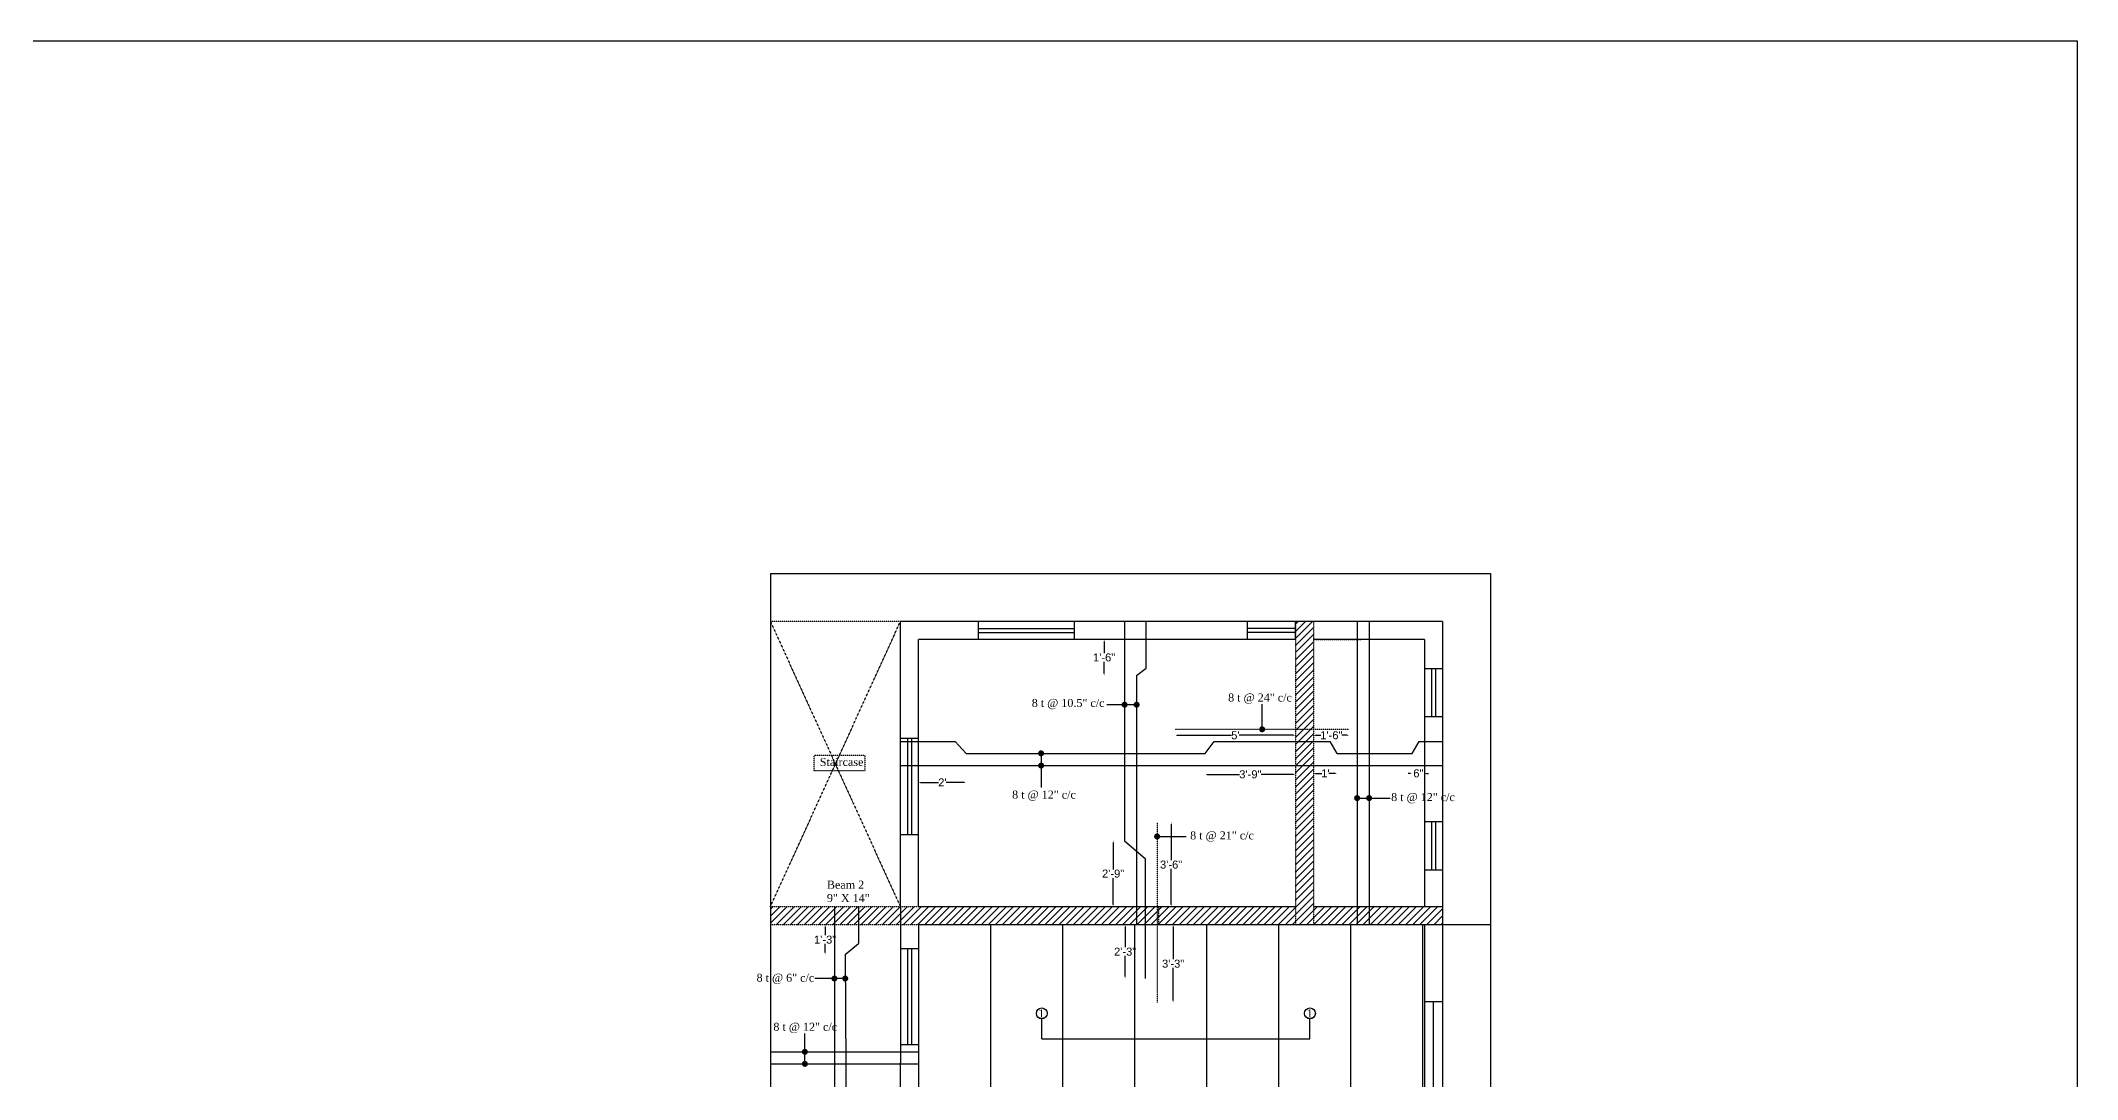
# Model space of a CAD drawing. Header units: inches. Extents: x 3138 to 9973, y -1757 to -151.
# Drawn here: x 7178 to 8196, y -1241 to -722 of the extents above; entities that cross this region are included whole.
import ezdxf

# ---------------------------------------------------------------- set-up
doc = ezdxf.new("R2010")
doc.units = ezdxf.units.IN
doc.header["$LTSCALE"] = 0.1
doc.header["$MEASUREMENT"] = 0
doc.linetypes.add('DASHED', pattern=[0.75, 0.5, -0.25])
doc.linetypes.add('DASHED2', pattern=[0.375, 0.25, -0.125])
for name, color, linetype in [('MH - Beam and slab layout', 7, 'Continuous'), ('MH - Beams', 3, 'DASHED2'), ('MH - Slab reinforcement', 3, 'Continuous')]:
    doc.layers.add(name, color=color, linetype=linetype)
doc.styles.get("Standard").update_dxf_attribs({"font": 'arial.ttf'})
doc.dimstyles.get("Standard").update_dxf_attribs({"dimtxt": 6, "dimasz": 3, "dimexe": 0, "dimexo": 0.0625, "dimgap": 0.09, "dimtad": 0, "dimtih": 1, "dimtoh": 1, "dimdec": 1, "dimzin": 0, "dimdsep": 46, "dimlunit": 4, "dimtxsty": 'Standard', "dimblk": 'DOT', "dimcen": 0.09, "dimse1": 1, "dimse2": 1, "dimadec": 0, "dimazin": 0, "dimtfac": 1, "dimtdec": 1, "dimtofl": 0, "dimtmove": 0, "dimatfit": 3, "dimfxl": 1, "dimtolj": 1, "dimtzin": 0, "dimarcsym": 0})
pattern_1 = [(45, (1039.9333, 5.792), (-1.76776695, 1.76776695), [])]

# ---------------------------------------------------------------- blocks, each defined once
blk = doc.blocks.new('_Dot')
at = {"color": 0, "linetype": 'ByBlock', "lineweight": -2}
blk.add_line((-0.5, 0), (-1, 0), dxfattribs=at)
at = {"color": 0, "linetype": 'ByBlock', "const_width": 0.5}
blk.add_lwpolyline([(-0.25, 0, 1), (0.25, 0, 1)], format="xyb", close=True, dxfattribs=at)
blk = doc.blocks.new('*D370')
at = {"layer": 'Defpoints', "color": 0}
for p in [(7709.9, -1021.4), (7726.1, -1021.4), (7726.1, -1039.4)]:
    blk.add_point(p, dxfattribs=at)
at = {"layer": 'MH - Slab reinforcement', "color": 0, "lineweight": -2}
for p, q in [((7709.9, -1022.4), (7709.9, -1028.3)), ((7709.9, -1038.4), (7709.9, -1032.6))]:
    blk.add_line(p, q, dxfattribs=at)
at = {"layer": 'MH - Slab reinforcement', "color": 0}
for points in [[(7710.1, -1022.4), (7709.7, -1022.4), (7709.9, -1021.4)], [(7709.7, -1038.4), (7710.1, -1038.4), (7709.9, -1039.4)]]:
    blk.add_solid(points, dxfattribs=at)
at = {"layer": 'MH - Slab reinforcement', "color": 0, "insert": (7709.9, -1030.4), "char_height": 4, "attachment_point": 5}
blk.add_mtext('\\A1;1\'-6"', dxfattribs=at)
blk = doc.blocks.new('*D371')
at = {"layer": 'Defpoints', "color": 0}
for p in [(7617, -1073.1), (7640.9, -1078.3), (7617, -1092.8)]:
    blk.add_point(p, dxfattribs=at)
at = {"layer": 'MH - Slab reinforcement', "color": 0, "lineweight": -2}
for p, q in [((7618, -1092.8), (7627, -1092.8)), ((7639.9, -1092.8), (7630.9, -1092.8))]:
    blk.add_line(p, q, dxfattribs=at)
at = {"layer": 'MH - Slab reinforcement', "color": 0}
for points in [[(7618, -1092.6), (7618, -1093), (7617, -1092.8)], [(7639.9, -1093), (7639.9, -1092.6), (7640.9, -1092.8)]]:
    blk.add_solid(points, dxfattribs=at)
at = {"layer": 'MH - Slab reinforcement', "color": 0, "insert": (7629, -1092.8), "char_height": 4, "attachment_point": 5}
blk.add_mtext("\\A1;2'", dxfattribs=at)
blk = doc.blocks.new('*D372')
at = {"layer": 'Defpoints', "color": 0}
for p in [(7760.4, -1078.3), (7805.5, -1077), (7805.5, -1088.8)]:
    blk.add_point(p, dxfattribs=at)
at = {"layer": 'MH - Slab reinforcement', "color": 0, "lineweight": -2}
for p, q in [((7761.4, -1088.8), (7777.6, -1088.8)), ((7804.5, -1088.8), (7788.4, -1088.8))]:
    blk.add_line(p, q, dxfattribs=at)
at = {"layer": 'MH - Slab reinforcement', "color": 0}
for points in [[(7761.4, -1088.6), (7761.4, -1089), (7760.4, -1088.8)], [(7804.5, -1089), (7804.5, -1088.6), (7805.5, -1088.8)]]:
    blk.add_solid(points, dxfattribs=at)
at = {"layer": 'MH - Slab reinforcement', "color": 0, "insert": (7783, -1088.8), "char_height": 4, "attachment_point": 5}
blk.add_mtext('\\A1;3\'-9"', dxfattribs=at)
blk = doc.blocks.new('*D373')
at = {"layer": 'Defpoints', "color": 0}
for p in [(7745.4, -1066.3), (7805.5, -1066.3), (7745.4, -1069.3)]:
    blk.add_point(p, dxfattribs=at)
at = {"layer": 'MH - Slab reinforcement', "color": 0, "lineweight": -2}
for p, q in [((7746.4, -1069.3), (7773.5, -1069.3)), ((7804.5, -1069.3), (7777.4, -1069.3))]:
    blk.add_line(p, q, dxfattribs=at)
at = {"layer": 'MH - Slab reinforcement', "color": 0}
for points in [[(7746.4, -1069.1), (7746.4, -1069.5), (7745.4, -1069.3)], [(7804.5, -1069.5), (7804.5, -1069.1), (7805.5, -1069.3)]]:
    blk.add_solid(points, dxfattribs=at)
at = {"layer": 'MH - Slab reinforcement', "color": 0, "insert": (7775.5, -1069.3), "char_height": 4, "attachment_point": 5}
blk.add_mtext("\\A1;5'", dxfattribs=at)
blk = doc.blocks.new('*D374')
at = {"layer": 'Defpoints', "color": 0}
for p in [(7814.5, -1066.3), (7832.4, -1066.3), (7832.4, -1069.3)]:
    blk.add_point(p, dxfattribs=at)
at = {"layer": 'MH - Slab reinforcement', "color": 0, "lineweight": -2}
for p, q in [((7815.5, -1069.3), (7818.2, -1069.3)), ((7831.4, -1069.3), (7828.7, -1069.3))]:
    blk.add_line(p, q, dxfattribs=at)
at = {"layer": 'MH - Slab reinforcement', "color": 0}
for points in [[(7815.5, -1069.1), (7815.5, -1069.5), (7814.5, -1069.3)], [(7831.4, -1069.5), (7831.4, -1069.1), (7832.4, -1069.3)]]:
    blk.add_solid(points, dxfattribs=at)
at = {"layer": 'MH - Slab reinforcement', "color": 0, "insert": (7823.5, -1069.3), "char_height": 4, "attachment_point": 5}
blk.add_mtext('\\A1;1\'-6"', dxfattribs=at)
blk = doc.blocks.new('*D375')
at = {"layer": 'Defpoints', "color": 0}
for p in [(7814.5, -1077), (7826.4, -1078.3), (7814.5, -1088.3)]:
    blk.add_point(p, dxfattribs=at)
at = {"layer": 'MH - Slab reinforcement', "color": 0, "lineweight": -2}
for p, q in [((7815.5, -1088.3), (7818.7, -1088.3)), ((7825.4, -1088.3), (7822.2, -1088.3))]:
    blk.add_line(p, q, dxfattribs=at)
at = {"layer": 'MH - Slab reinforcement', "color": 0}
for points in [[(7815.5, -1088.1), (7815.5, -1088.5), (7814.5, -1088.3)], [(7825.4, -1088.5), (7825.4, -1088.1), (7826.4, -1088.3)]]:
    blk.add_solid(points, dxfattribs=at)
at = {"layer": 'MH - Slab reinforcement', "color": 0, "insert": (7820.5, -1088.3), "char_height": 4, "attachment_point": 5}
blk.add_mtext("\\A1;1'", dxfattribs=at)
blk = doc.blocks.new('*D376')
at = {"layer": 'Defpoints', "color": 0}
for p in [(7863.9, -1078.3), (7870, -1078.3), (7870, -1088.3)]:
    blk.add_point(p, dxfattribs=at)
at = {"layer": 'MH - Slab reinforcement', "color": 0, "lineweight": -2}
for p, q in [((7862.9, -1088.3), (7861.9, -1088.3)), ((7871, -1088.3), (7872, -1088.3))]:
    blk.add_line(p, q, dxfattribs=at)
at = {"layer": 'MH - Slab reinforcement', "color": 0}
for points in [[(7862.9, -1088.5), (7862.9, -1088.1), (7863.9, -1088.3)], [(7871, -1088.1), (7871, -1088.5), (7870, -1088.3)]]:
    blk.add_solid(points, dxfattribs=at)
at = {"layer": 'MH - Slab reinforcement', "color": 0, "insert": (7867, -1088.3), "char_height": 4, "attachment_point": 5}
blk.add_mtext('\\A1;6"', dxfattribs=at)
blk = doc.blocks.new('*D377')
at = {"layer": 'Defpoints', "color": 0}
for p in [(7720.1, -1121.9), (7714.4, -1154.9), (7720.1, -1154.9)]:
    blk.add_point(p, dxfattribs=at)
at = {"layer": 'MH - Slab reinforcement', "color": 0, "lineweight": -2}
for p, q in [((7714.4, -1122.9), (7714.4, -1136.3)), ((7714.4, -1153.9), (7714.4, -1140.6))]:
    blk.add_line(p, q, dxfattribs=at)
at = {"layer": 'MH - Slab reinforcement', "color": 0}
for points in [[(7714.6, -1122.9), (7714.2, -1122.9), (7714.4, -1121.9)], [(7714.2, -1153.9), (7714.6, -1153.9), (7714.4, -1154.9)]]:
    blk.add_solid(points, dxfattribs=at)
at = {"layer": 'MH - Slab reinforcement', "color": 0, "insert": (7714.4, -1138.4), "char_height": 4, "attachment_point": 5}
blk.add_mtext('\\A1;2\'-9"', dxfattribs=at)
blk = doc.blocks.new('*D378')
at = {"layer": 'Defpoints', "color": 0}
for p in [(7736.4, -1112.8), (7736.4, -1154.9), (7743.4, -1154.9)]:
    blk.add_point(p, dxfattribs=at)
at = {"layer": 'MH - Slab reinforcement', "color": 0, "lineweight": -2}
for p, q in [((7743.4, -1113.8), (7743.4, -1131.7)), ((7743.4, -1153.9), (7743.4, -1136))]:
    blk.add_line(p, q, dxfattribs=at)
at = {"layer": 'MH - Slab reinforcement', "color": 0}
for points in [[(7743.6, -1113.8), (7743.2, -1113.8), (7743.4, -1112.8)], [(7743.2, -1153.9), (7743.6, -1153.9), (7743.4, -1154.9)]]:
    blk.add_solid(points, dxfattribs=at)
at = {"layer": 'MH - Slab reinforcement', "color": 0, "insert": (7743.4, -1133.9), "char_height": 4, "attachment_point": 5}
blk.add_mtext('\\A1;3\'-6"', dxfattribs=at)
blk = doc.blocks.new('*D379')
at = {"layer": 'Defpoints', "color": 0}
for p in [(7736.4, -1163.9), (7736.4, -1202.8), (7744.4, -1202.8)]:
    blk.add_point(p, dxfattribs=at)
at = {"layer": 'MH - Slab reinforcement', "color": 0, "lineweight": -2}
for p, q in [((7744.4, -1164.9), (7744.4, -1181.2)), ((7744.4, -1201.8), (7744.4, -1185.5))]:
    blk.add_line(p, q, dxfattribs=at)
at = {"layer": 'MH - Slab reinforcement', "color": 0}
for points in [[(7744.6, -1164.9), (7744.2, -1164.9), (7744.4, -1163.9)], [(7744.2, -1201.8), (7744.6, -1201.8), (7744.4, -1202.8)]]:
    blk.add_solid(points, dxfattribs=at)
at = {"layer": 'MH - Slab reinforcement', "color": 0, "insert": (7744.4, -1183.4), "char_height": 4, "attachment_point": 5}
blk.add_mtext('\\A1;3\'-3"', dxfattribs=at)
blk = doc.blocks.new('*D380')
at = {"layer": 'Defpoints', "color": 0}
for p in [(7730.4, -1163.9), (7720.4, -1190.8), (7730.4, -1190.8)]:
    blk.add_point(p, dxfattribs=at)
at = {"layer": 'MH - Slab reinforcement', "color": 0, "lineweight": -2}
for p, q in [((7720.4, -1164.9), (7720.4, -1175.2)), ((7720.4, -1189.8), (7720.4, -1179.5))]:
    blk.add_line(p, q, dxfattribs=at)
at = {"layer": 'MH - Slab reinforcement', "color": 0}
for points in [[(7720.6, -1164.9), (7720.2, -1164.9), (7720.4, -1163.9)], [(7720.2, -1189.8), (7720.6, -1189.8), (7720.4, -1190.8)]]:
    blk.add_solid(points, dxfattribs=at)
at = {"layer": 'MH - Slab reinforcement', "color": 0, "insert": (7720.4, -1177.4), "char_height": 4, "attachment_point": 5}
blk.add_mtext('\\A1;2\'-3"', dxfattribs=at)
blk = doc.blocks.new('*D386')
at = {"layer": 'Defpoints', "color": 0}
for p in [(7570.4, -1163.9), (7580.4, -1163.9), (7580.4, -1178.8)]:
    blk.add_point(p, dxfattribs=at)
at = {"layer": 'MH - Slab reinforcement', "color": 0, "lineweight": -2}
for p, q in [((7570.4, -1164.9), (7570.4, -1169.2)), ((7570.4, -1177.8), (7570.4, -1173.5))]:
    blk.add_line(p, q, dxfattribs=at)
at = {"layer": 'MH - Slab reinforcement', "color": 0}
for points in [[(7570.6, -1164.9), (7570.2, -1164.9), (7570.4, -1163.9)], [(7570.2, -1177.8), (7570.6, -1177.8), (7570.4, -1178.8)]]:
    blk.add_solid(points, dxfattribs=at)
at = {"layer": 'MH - Slab reinforcement', "color": 0, "insert": (7570.4, -1171.4), "char_height": 4, "attachment_point": 5}
blk.add_mtext('\\A1;1\'-3"', dxfattribs=at)

msp = doc.modelspace()

# ---------------------------------------------------------------- hatches: boundary and pattern name
at = {"layer": 'MH - Beam and slab layout', "linetype": 'DASHED'}
h = msp.add_hatch(dxfattribs=at)
h.set_pattern_fill('ANSI31', color=256, scale=20, style=0)
h.set_pattern_definition(pattern_1)
h.paths.add_polyline_path([(7814.54, -1154.931), (7814.54, -1088.431), (7814.54, -1083.931), (7814.54, -1021.431), (7814.54, -1012.431), (7805.54, -1012.431), (7805.54, -1015.931), (7805.54, -1017.931), (7805.54, -1021.431), (7805.54, -1154.931), (7805.54, -1163.931), (7814.54, -1163.931)])
h = msp.add_hatch(dxfattribs=at)
h.set_pattern_fill('ANSI31', color=256, scale=20, style=0)
h.set_pattern_definition(pattern_1)
h.paths.add_polyline_path([(7608.04, -1163.931), (7608.04, -1154.931), (7543.04, -1154.931), (7543.04, -1163.931)])
at = {"layer": 'MH - Beam and slab layout'}
h = msp.add_hatch(dxfattribs=at)
h.set_pattern_fill('ANSI31', color=256, scale=20, style=0)
h.set_pattern_definition(pattern_1)
h.paths.add_polyline_path([(7737.04, -1163.931), (7737.04, -1154.931), (7617.04, -1154.931), (7608.04, -1154.931), (7608.04, -1163.931), (7617.04, -1163.931), (7653.04, -1163.931), (7689.04, -1163.931), (7725.04, -1163.931)])
at = {"layer": 'MH - Beam and slab layout', "linetype": 'DASHED'}
h = msp.add_hatch(dxfattribs=at)
h.set_pattern_fill('ANSI31', color=256, scale=20, style=0)
h.set_pattern_definition(pattern_1)
h.paths.add_polyline_path([(7805.54, -1163.931), (7805.54, -1154.931), (7769.54, -1154.931), (7737.04, -1154.931), (7737.04, -1163.931), (7761.04, -1163.931), (7769.54, -1163.931), (7797.04, -1163.931)])
h = msp.add_hatch(dxfattribs=at)
h.set_pattern_fill('ANSI31', color=256, scale=20, style=0)
h.set_pattern_definition(pattern_1)
h.paths.add_polyline_path([(7879.04, -1163.931), (7879.04, -1154.931), (7870.04, -1154.931), (7814.54, -1154.931), (7814.54, -1163.931), (7833.04, -1163.931), (7869.04, -1163.931), (7870.04, -1163.931)])

# ---------------------------------------------------------------- linework, layer by layer
for p, q in [((7647.04, -1021.431), (7647.04, -1012.431)), ((7647.04, -1015.931), (7695.04, -1015.931)), ((7647.04, -1017.931), (7695.04, -1017.931)), ((7695.04, -1021.431), (7695.04, -1012.431)), ((7781.54, -1021.431), (7781.54, -1012.431)), ((7805.54, -1015.931), (7781.54, -1015.931)), ((7805.54, -1017.931), (7781.54, -1017.931)), ((7805.54, -1021.431), (7805.54, -1012.431)), ((7870.04, -1035.931), (7879.04, -1035.931)), ((7873.54, -1035.931), (7873.54, -1059.931)), ((7875.54, -1035.931), (7875.54, -1059.931)), ((7870.04, -1059.931), (7879.04, -1059.931)), ((7617.04, -1070.931), (7608.04, -1070.931)), ((7611.54, -1070.931), (7611.54, -1118.931)), ((7613.54, -1070.931), (7613.54, -1118.931)), ((7617.04, -1118.931), (7608.04, -1118.931)), ((7870.04, -1112.431), (7879.04, -1112.431)), ((7873.54, -1112.431), (7873.54, -1136.431)), ((7875.54, -1112.431), (7875.54, -1136.431)), ((7870.04, -1136.431), (7879.04, -1136.431)), ((7608.04, -1154.931), (7608.04, -1232.931)), ((7617.04, -1163.931), (7617.04, -1281.931)), ((7653.04, -1163.931), (7653.04, -1286.431)), ((7689.04, -1163.931), (7689.04, -1286.431)), ((7725.04, -1163.931), (7725.04, -1286.431)), ((7761.04, -1163.931), (7761.04, -1286.431)), ((7797.04, -1163.931), (7797.04, -1286.431)), ((7833.04, -1163.931), (7833.04, -1286.431)), ((7869.04, -1163.931), (7869.04, -1286.431)), ((7617.04, -1175.931), (7608.04, -1175.931)), ((7611.54, -1175.931), (7611.54, -1223.931)), ((7613.54, -1175.931), (7613.54, -1223.931)), ((7617.04, -1223.931), (7608.04, -1223.931))]:
    msp.add_line(p, q)
for points in [[(7543.04, -988.431), (7903.04, -988.431), (7903.04, -1478.431)], [(7543.04, -988.431), (7543.04, -1478.431)], [(7879.04, -1012.431), (7608.04, -1012.431)], [(7608.04, -1154.931), (7608.04, -1012.431)], [(7879.04, -1012.431), (7879.04, -1169.504)], [(7617.04, -1154.931), (7617.04, -1021.431)], [(7805.54, -1021.431), (7617.04, -1021.431)], [(7870.04, -1021.431), (7814.54, -1021.431)], [(7870.04, -1021.431), (7870.04, -1083.931)], [(7870.04, -1059.931), (7870.04, -1154.931)], [(7769.54, -1154.931), (7617.04, -1154.931)], [(7805.54, -1154.931), (7769.54, -1154.931)], [(7879.04, -1154.931), (7814.54, -1154.931)], [(7769.54, -1163.931), (7617.04, -1163.931)], [(7903.04, -1163.931), (7769.54, -1163.931)], [(7814.54, -1163.931), (7805.54, -1163.931)], [(7870.04, -1163.931), (7870.04, -1430.931)], [(7879.04, -1169.504), (7879.04, -1439.931)], [(7879.04, -1439.931), (7608.04, -1439.931), (7608.04, -1232.931)]]:
    msp.add_lwpolyline(points)
for p, q in [((7608.04, -1012.431), (7543.04, -1012.431)), ((7543.04, -1012.431), (7608.04, -1154.931)), ((7543.04, -1154.931), (7608.04, -1012.431)), ((7838.54, -1012.431), (7814.54, -1012.431)), ((7814.54, -1021.431), (7838.54, -1021.431))]:
    msp.add_line(p, q, dxfattribs=at)
at = {"layer": 'MH - Beam and slab layout'}
for p, q in [((7678.712, -1220.982), (7678.712, -1210.923)), ((7812.8, -1220.982), (7812.8, -1210.923)), ((7879.04, -1202.472), (7870.04, -1202.472)), ((7874.54, -1262.46), (7874.54, -1202.472)), ((7678.712, -1220.982), (7812.8, -1220.982))]:
    msp.add_line(p, q, dxfattribs=at)
msp.add_lwpolyline([(6160.015, -722.304), (8196.431, -722.304), (8196.431, -1756.72), (6160.015, -1756.72)], close=True, dxfattribs=at)
at = {"layer": 'MH - Beam and slab layout', "linetype": 'DASHED'}
msp.add_lwpolyline([(7564.848, -1079.157), (7590.187, -1079.157), (7590.187, -1087.007), (7564.848, -1087.007)], close=True, dxfattribs=at)
at = {"layer": 'MH - Beam and slab layout'}
for centre in [(7678.712, -1208.215), (7812.8, -1208.215)]:
    msp.add_circle(centre, 2.708, dxfattribs=at)
at = {"layer": 'MH - Beams', "linetype": 'DASHED'}
for p, q in [((7737.04, -1154.931), (7543.04, -1154.931)), ((7543.04, -1154.931), (7543.04, -1163.931)), ((7737.04, -1154.931), (7737.04, -1163.931)), ((7737.04, -1163.931), (7543.04, -1163.931))]:
    msp.add_line(p, q, dxfattribs=at)
at = {"layer": 'MH - Beams'}
for points in [[(7805.54, -1012.431), (7805.54, -1163.931)], [(7814.54, -1012.431), (7814.54, -1088.431)], [(7814.54, -1088.431), (7814.54, -1163.931)]]:
    msp.add_lwpolyline(points, dxfattribs=at)
at = {"layer": 'MH - Slab reinforcement'}
for p, q in [((7720.13, -1012.431), (7720.13, -1121.931)), ((7730.886, -1035.798), (7730.886, -1012.431)), ((7836.386, -1012.431), (7836.386, -1163.931)), ((7842.386, -1012.431), (7842.386, -1163.931)), ((7726.13, -1039.431), (7730.886, -1035.798)), ((7726.13, -1039.431), (7726.13, -1163.931)), ((7608.04, -1072.431), (7635.386, -1072.431)), ((7640.886, -1078.298), (7635.386, -1072.431)), ((7640.886, -1078.298), (7760.386, -1078.298)), ((7760.386, -1078.298), (7764.886, -1072.431)), ((7764.886, -1072.431), (7822.886, -1072.431)), ((7826.386, -1078.298), (7822.886, -1072.431)), ((7826.386, -1078.298), (7863.886, -1078.298)), ((7863.886, -1078.298), (7867.386, -1072.431)), ((7867.386, -1072.431), (7879.04, -1072.431)), ((7608.04, -1084.431), (7879.04, -1084.431)), ((7720.13, -1121.931), (7730.386, -1130.798)), ((7730.386, -1130.798), (7730.386, -1190.798)), ((7575.04, -1154.931), (7575.04, -1259.298)), ((7587.04, -1154.931), (7587.04, -1173.253)), ((7580.386, -1178.798), (7587.04, -1173.253)), ((7580.386, -1178.798), (7581.04, -1295.431)), ((7543.04, -1227.431), (7617.04, -1227.431)), ((7543.04, -1233.431), (7617.04, -1233.431))]:
    msp.add_line(p, q, dxfattribs=at)
at = {"layer": 'MH - Slab reinforcement', "linetype": 'DASHED'}
for p, q in [((7745.386, -1066.298), (7832.386, -1066.298)), ((7736.386, -1112.798), (7736.386, -1202.798))]:
    msp.add_line(p, q, dxfattribs=at)

# ---------------------------------------------------------------- texts
at = {"layer": 'MH - Beam and slab layout', "linetype": 'DASHED', "char_height": 1, "width": 23.84609, "attachment_point": 1}
for s, insert in [('{\\fTimes New Roman|b0|i0|c0|p34;\\H4x;Staircase}', (7567.717, -1080.621)), ('{\\fTimes New Roman|b0|i0|c0|p34;\\H4x;Beam 2\\P9" X 14"}', (7571.278, -1141.928))]:
    msp.add_mtext(s, dxfattribs=dict(at, insert=insert))
at = {"layer": 'MH - Beam and slab layout', "char_height": 4, "width": 1.20331, "attachment_point": 1}
for insert in [(7677.943, -1206.221), (7812.031, -1206.221)]:
    msp.add_mtext('\\pxqc;{\\fTimes New Roman|b0|i0|c0|p34;1}', dxfattribs=dict(at, insert=insert))
at = {"layer": 'MH - Slab reinforcement', "char_height": 4, "attachment_point": 1}
for s, insert, width in [('{\\fTimes New Roman|b0|i0|c0|p34;8 t @ 24" c/c}', (7771.886, -1048.421), 33.50151), ('{\\fTimes New Roman|b0|i0|c0|p34;8 t @ 10.5" c/c}', (7673.693, -1051.12), 36), ('{\\fTimes New Roman|b0|i0|c0|p34;8 t @ 12" c/c}', (7663.886, -1096.921), 36), ('{\\fTimes New Roman|b0|i0|c0|p34;8 t @ 12" c/c}', (7853.386, -1098.152), 36), ('{\\fTimes New Roman|b0|i0|c0|p34;8 t @ 21" c/c}', (7752.886, -1117.298), 36), ('{\\fTimes New Roman|b0|i0|c0|p34;8 t @ 6" c/c}', (7536.122, -1188.421), 36), ('{\\fTimes New Roman|b0|i0|c0|p34;8 t @ 12" c/c}', (7544.523, -1212.925), 36)]:
    msp.add_mtext(s, dxfattribs=dict(at, insert=insert, width=width))

# ---------------------------------------------------------------- dimensions: what is measured, and where the dimension line sits
at = {"layer": 'MH - Slab reinforcement'}
for base, p1, p2, override, picture, middle in [((7709.886, -1021.431), (7726.13, -1039.431), (7726.13, -1021.431), {"dimtxt": 4, "dimasz": 1, "dimsah": 0, "dimldrblk": 'Dot'}, '*D370', (7709.886, -1030.431)), ((7743.386, -1154.931), (7736.386, -1112.798), (7736.386, -1154.931), {"dimtxt": 4, "dimasz": 1, "dimldrblk": 'Dot'}, '*D378', (7743.386, -1133.865)), ((7714.386, -1154.931), (7720.13, -1121.931), (7720.13, -1154.931), {"dimtxt": 4, "dimasz": 1, "dimldrblk": 'Dot'}, '*D377', (7714.386, -1138.431)), ((7570.386, -1163.931), (7580.386, -1178.798), (7580.386, -1163.931), {"dimtxt": 4, "dimasz": 1, "dimldrblk": 'Dot'}, '*D386', (7570.386, -1171.365)), ((7720.386, -1190.798), (7730.386, -1163.931), (7730.386, -1190.798), {"dimtxt": 4, "dimasz": 1, "dimldrblk": 'Dot'}, '*D380', (7720.386, -1177.365)), ((7744.386, -1202.798), (7736.386, -1163.931), (7736.386, -1202.798), {"dimtxt": 4, "dimasz": 1, "dimldrblk": 'Dot'}, '*D379', (7744.386, -1183.365))]:
    dim = msp.add_linear_dim(base=base, p1=p1, p2=p2, angle=90, dimstyle='Standard', override=override, dxfattribs=at)
    dim.commit()
    dim.dimension.update_dxf_attribs({"geometry": picture, "text_midpoint": middle})
for base, p1, p2, picture, middle in [((7745.386, -1069.298), (7805.54, -1066.298), (7745.386, -1066.298), '*D373', (7775.463, -1069.298)), ((7832.386, -1069.298), (7814.54, -1066.298), (7832.386, -1066.298), '*D374', (7823.463, -1069.298)), ((7617.04, -1092.798), (7640.886, -1078.298), (7617.04, -1073.132), '*D371', (7628.963, -1092.798)), ((7805.54, -1088.798), (7760.386, -1078.298), (7805.54, -1076.966), '*D372', (7782.963, -1088.798)), ((7814.54, -1088.298), (7826.386, -1078.298), (7814.54, -1076.966), '*D375', (7820.463, -1088.298)), ((7870.04, -1088.298), (7863.886, -1078.298), (7870.04, -1078.298), '*D376', (7866.963, -1088.298))]:
    dim = msp.add_linear_dim(base=base, p1=p1, p2=p2, dimstyle='Standard', override={"dimtxt": 4, "dimasz": 1, "dimldrblk": 'Dot'}, dxfattribs=at)
    dim.commit()
    dim.dimension.update_dxf_attribs({"geometry": picture, "text_midpoint": middle})

# ---------------------------------------------------------------- leaders
for points in [[(7720.13, -1054.001), (7711.164, -1054.001)], [(7726.13, -1054.001), (7711.164, -1054.001)], [(7788.886, -1066.298), (7788.886, -1053.798)], [(7678.386, -1078.298), (7678.386, -1095.298)], [(7678.386, -1084.431), (7678.386, -1095.298)], [(7836.386, -1100.652), (7852.886, -1100.652)], [(7842.386, -1100.652), (7852.886, -1100.652)], [(7736.386, -1119.798), (7750.886, -1119.798)], [(7575.04, -1190.798), (7565.171, -1190.798)], [(7580.453, -1190.798), (7565.171, -1190.798)], [(7560.291, -1227.431), (7560.291, -1218.303)], [(7560.291, -1233.431), (7560.291, -1218.303)]]:
    msp.add_leader(points, dimstyle='Standard', override={"dimtad": 0, "dimldrblk": 'Dot'}, dxfattribs=at)

doc.saveas('drawing.dxf')
